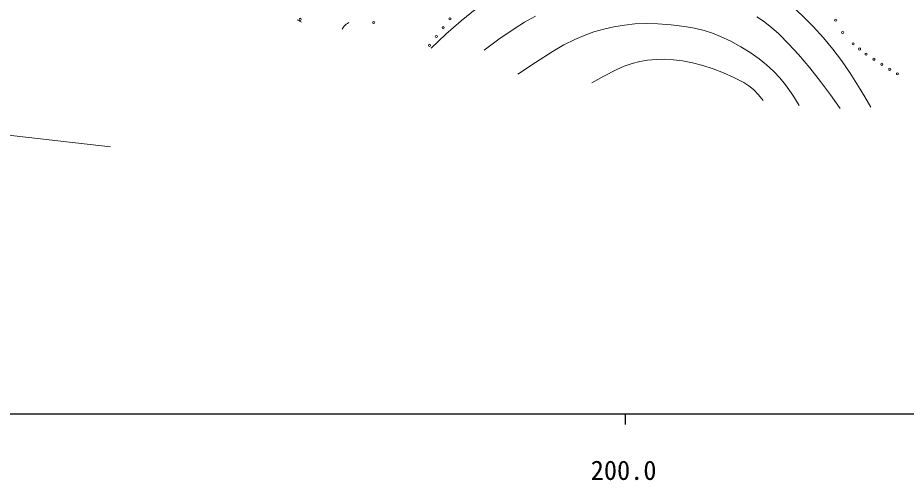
# Model space of a CAD drawing. Units: millimetres, scale not verified. Extents: x -25524 to 614476, y -203743 to 156257.
# Drawn here: x 144890 to 229110, y -25028 to 18794 of the extents above; entities that cross this region are included whole.
import ezdxf
from ezdxf.enums import TextEntityAlignment as Align

# ---------------------------------------------------------------- set-up
doc = ezdxf.new("R2010")
doc.units = ezdxf.units.MM
doc.header["$LTSCALE"] = 1000
for name, color, linetype, lineweight in [('M-TTL-BAND', 7, 'Continuous', 25), ('S-BGD', 1, 'Continuous', 13), ('S-BGD-HTXT', 6, 'Continuous', 13)]:
    doc.layers.add(name, color=color, linetype=linetype, lineweight=lineweight)
doc.styles.add('ＭＳ ゴシック', font='')
doc.styles.get('ＭＳ ゴシック').set_extended_font_data('MS Gothic')

# ---------------------------------------------------------------- blocks, each defined once
blk = doc.blocks.new('BUHIN106')
at = {"layer": 'S-BGD'}
blk.add_circle((0, 0), 99.5, dxfattribs=at)
blk = doc.blocks.new('BUHIN148')
at = {"layer": 'S-BGD'}
blk.add_circle((0, 0), 99.5, dxfattribs=at)
blk = doc.blocks.new('BUHIN182')
at = {"layer": 'S-BGD'}
blk.add_circle((0, 0), 99.5, dxfattribs=at)
blk = doc.blocks.new('BUHIN218')
at = {"layer": 'S-BGD'}
blk.add_circle((0, 0), 99.5, dxfattribs=at)

msp = doc.modelspace()

# ---------------------------------------------------------------- linework, layer by layer
at = {"layer": 'M-TTL-BAND'}
for p, q in [((-25524, -18743), (513476, -18743)), ((202476, -18743), (202476, -19743))]:
    msp.add_line(p, q, dxfattribs=at)
at = {"layer": 'S-BGD'}
msp.add_line((171778, 18363), (171371, 18613), dxfattribs=at)
for points in [[(211793, 24783), (212851, 24257), (213874, 23682), (214565, 23214), (215231, 22689), (217260, 20869), (219249, 19003), (220281, 17963), (221271, 16880), (222142, 15835), (222973, 14745), (223809, 13536), (224595, 12294), (225182, 11317), (225759, 10334)], [(184085, 15919), (185481, 17237), (186923, 18517), (187943, 19337), (189000, 20111), (190009, 20778), (191049, 21393), (192030, 21907), (193036, 22365), (193311, 22481), (193586, 22597)], [(189111, 15715), (190501, 16758), (191935, 17759), (192928, 18378), (193952, 18945)], [(214955, 18887), (215593, 18461), (216326, 17888), (217023, 17267), (217982, 16309), (218901, 15307), (219957, 14058), (220972, 12764), (221918, 11490), (222848, 10204)], [(175652, 17722), (175806, 17967), (176010, 18175), (176133, 18259), (176271, 18341)], [(218966, 10481), (218347, 11471), (217673, 12435), (217127, 13101), (216529, 13735), (215874, 14337), (215180, 14894), (214328, 15491), (213440, 16040), (212490, 16563), (211516, 17029), (210749, 17339), (209962, 17593), (209031, 17814), (208086, 17976), (206831, 18126), (205560, 18216), (204481, 18243), (203392, 18210), (202394, 18108), (201402, 17947), (200443, 17730), (199499, 17455), (198596, 17129), (197707, 16744), (196664, 16217), (195638, 15631), (193955, 14566), (192305, 13462)], [(215550, 10954), (215112, 11505), (214632, 12010), (214198, 12356), (213716, 12661), (212758, 13142), (211775, 13569), (210812, 13944), (209814, 14268), (208866, 14516), (207905, 14707), (207060, 14815), (206207, 14863), (205401, 14849), (204600, 14776), (203860, 14649), (203137, 14464), (202358, 14194), (201599, 13866), (200448, 13276), (199315, 12633)]]:
    msp.add_lwpolyline(points, dxfattribs=at)
for centre in [(222419, 18572), (223088, 17407), (224079, 16329), (224690, 15834), (225302, 15339), (227545, 13912), (228273, 13475)]:
    msp.add_circle(centre, 99.5, dxfattribs=at)
at = {"layer": 'S-BGD-HTXT'}
msp.add_arc((240834, 811279), 809413, 259.39737, 263.81932, dxfattribs=at)

# ---------------------------------------------------------------- block references
for name, p in [('BUHIN106', (171652, 18645)), ('BUHIN182', (185858, 18688)), ('BUHIN148', (178634, 18351)), ('BUHIN182', (185214, 17853)), ('BUHIN182', (184569, 17017)), ('BUHIN182', (183925, 16182)), ('BUHIN218', (226050, 14863)), ('BUHIN218', (226797, 14387))]:
    msp.add_blockref(name, p)

# ---------------------------------------------------------------- texts
at = {"layer": 'M-TTL-BAND', "style": 'ＭＳ ゴシック'}
msp.add_text('200.0', height=1833, dxfattribs=at).set_placement((202320, -25548), align=Align.BOTTOM_CENTER)

doc.saveas('drawing.dxf')
